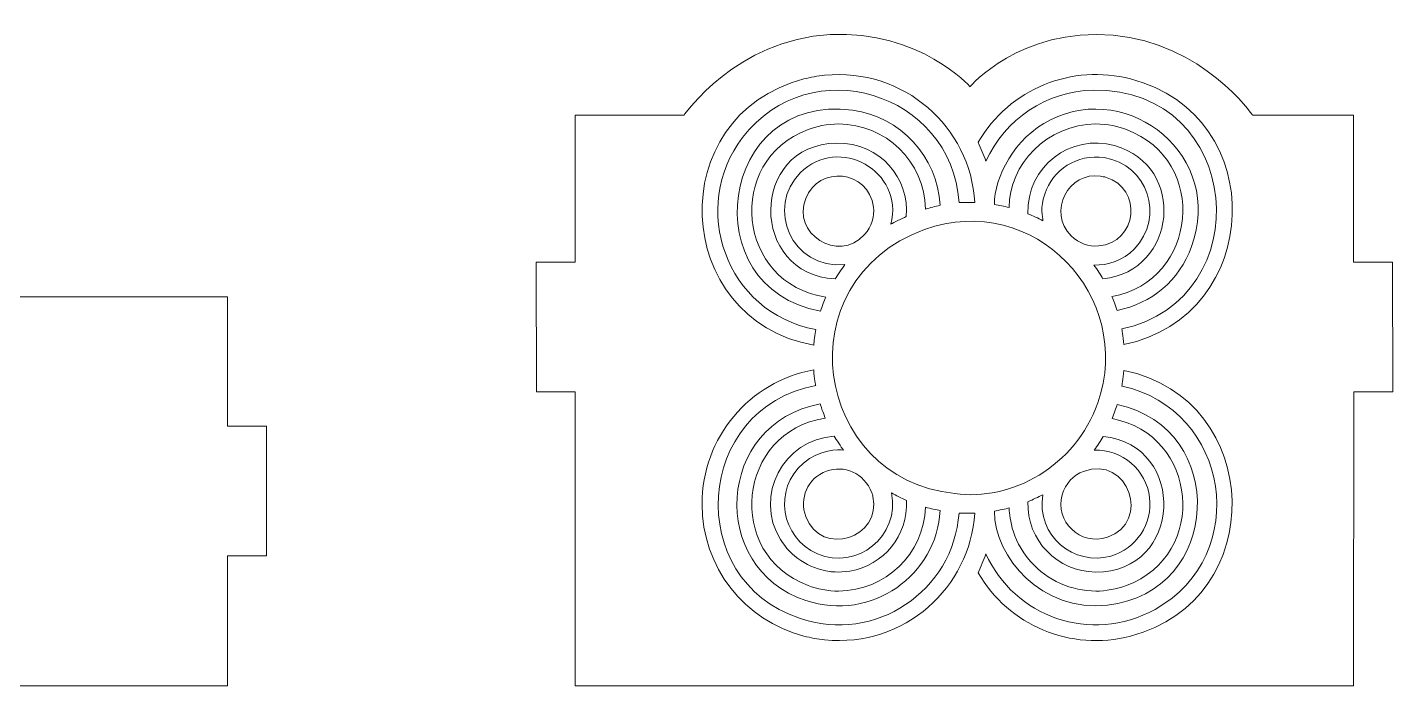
# Model space of a CAD drawing. Header units: inches. Extents: x 61 to 823, y 183 to 803.
# Drawn here: x 340.6 to 639, y 183.4 to 327.3 of the extents above; entities that cross this region are included whole.
import ezdxf

# ---------------------------------------------------------------- set-up
doc = ezdxf.new("R2010")
doc.units = ezdxf.units.IN
doc.header["$MEASUREMENT"] = 0
doc.layers.add('_U+0421_U+043B_U+043E_U+0439 1', color=7, linetype='Continuous')

# ---------------------------------------------------------------- blocks, each defined once
blk = doc.blocks.new('block 2')
at = {"layer": '_U+0421_U+043B_U+043E_U+0439 1', "color": 1, "lineweight": 9, "true_color": 0xff0000}
for points, knots in [([(577.86, 325.56), (557.49, 327.32), (546.61, 314.32), (546.61, 314.32), (546.61, 314.32), (535.73, 326.69), (516.03, 325.72), (495.65, 324.72), (484.11, 308.11), (484.11, 308.11), (484.11, 308.11), (460.33, 308.11), (460.33, 308.11), (460.33, 308.11), (460.33, 275.95), (460.33, 275.95), (460.33, 275.95), (451.83, 275.94), (451.83, 275.94), (451.83, 275.94), (451.86, 247.61), (451.86, 247.61), (451.86, 247.61), (460.33, 247.62), (460.33, 247.62), (460.33, 247.62), (460.33, 183.39), (460.33, 183.39), (460.33, 183.39), (630.41, 183.39), (630.41, 183.39), (630.41, 183.39), (630.44, 247.61), (630.44, 247.61), (630.44, 247.61), (638.96, 247.62), (638.96, 247.62), (638.96, 247.62), (638.93, 275.95), (638.93, 275.95), (638.93, 275.95), (630.41, 275.94), (630.41, 275.94), (630.41, 275.94), (630.41, 308.11), (630.41, 308.11), (630.41, 308.11), (608.36, 308.11), (608.36, 308.11), (608.36, 308.11), (597.48, 323.87), (577.86, 325.56)], [0, 0, 0, 0, 1, 1, 1, 2, 2, 2, 3, 3, 3, 4, 4, 4, 5, 5, 5, 6, 6, 6, 7, 7, 7, 8, 8, 8, 9, 9, 9, 10, 10, 10, 11, 11, 11, 12, 12, 12, 13, 13, 13, 14, 14, 14, 15, 15, 15, 16, 16, 16, 17, 17, 17, 17]), ([(510.32, 316.03), (510.32, 316.03), (510.32, 316.02), (510.32, 316.02), (511.74, 316.39), (513.32, 316.68), (514.84, 316.84), (514.84, 316.84), (514.84, 316.84), (514.84, 316.84), (532.22, 318.5), (546.65, 305.57), (547.67, 289.02), (547.67, 289.02), (544.22, 289.02), (544.22, 289.02), (542.55, 313.16), (511.67, 322.49), (496.92, 303.24), (485.27, 288.01), (493.17, 264.95), (512.9, 261.23), (512.71, 260.18), (512.53, 258.69), (512.46, 257.82), (481.33, 263.49), (479.32, 308.02), (510.32, 316.03)], [0, 0, 0, 0, 1, 1, 1, 2, 2, 2, 3, 3, 3, 4, 4, 4, 5, 5, 5, 6, 6, 6, 7, 7, 7, 8, 8, 8, 9, 9, 9, 9]), ([(581.69, 316.03), (612.43, 308.08), (610.71, 264.21), (580.22, 257.95), (580.06, 259.91), (579.77, 261.37), (579.77, 261.37), (609.98, 267.86), (606.4, 314.01), (573.51, 313.57), (563.36, 313.36), (554.26, 307.33), (550.07, 298.02), (549.61, 299.39), (549.03, 300.81), (548.37, 302.17), (555.24, 314.01), (569.01, 319.36), (581.69, 316.02), (581.69, 316.02), (581.69, 316.03), (581.69, 316.03)], [0, 0, 0, 0, 1, 1, 1, 2, 2, 2, 3, 3, 3, 4, 4, 4, 5, 5, 5, 6, 6, 6, 7, 7, 7, 7]), ([(577.63, 268.46), (596.41, 271.97), (598.86, 298.18), (580.79, 304.96), (580.79, 304.96), (580.8, 304.98), (580.8, 304.98), (579.2, 305.59), (576.56, 306.19), (574.13, 306.19), (574.13, 306.19), (574.13, 306.19), (574.13, 306.18), (563.42, 306.18), (555.13, 297.2), (555.13, 287.93), (554.08, 288.2), (553.01, 288.43), (551.93, 288.61), (551.93, 294.45), (556.18, 303.16), (564.18, 307.08), (581.57, 315.79), (602.24, 299.08), (594.99, 279.37), (592.36, 271.93), (586.31, 266.98), (578.76, 265.41), (578.43, 266.43), (577.91, 267.8), (577.63, 268.46), (577.63, 268.46), (577.63, 268.46), (577.63, 268.46), (577.63, 268.46), (577.63, 268.46), (577.63, 268.46)], [0, 0, 0, 0, 1, 1, 1, 2, 2, 2, 3, 3, 3, 4, 4, 4, 5, 5, 5, 6, 6, 6, 7, 7, 7, 8, 8, 8, 9, 9, 9, 10, 10, 10, 11, 11, 11, 12, 12, 12, 12]), ([(540.09, 288.4), (539, 288.16), (537.94, 287.88), (536.9, 287.56), (536.67, 298.02), (528.11, 306.18), (517.88, 306.18), (517.88, 306.18), (517.88, 306.19), (517.88, 306.19), (515.49, 306.19), (512.84, 305.59), (511.21, 304.98), (511.21, 304.98), (511.22, 304.96), (511.22, 304.96), (492.91, 298.09), (495.68, 271.23), (515.09, 268.35), (514.76, 267.59), (514.26, 266.31), (513.93, 265.27), (486.1, 270.21), (491.59, 313.13), (520.93, 309.2), (531.37, 307.8), (539.51, 299.09), (540.09, 288.4)], [0, 0, 0, 0, 1, 1, 1, 2, 2, 2, 3, 3, 3, 4, 4, 4, 5, 5, 5, 6, 6, 6, 7, 7, 7, 8, 8, 8, 9, 9, 9, 9]), ([(529.32, 284.25), (532.24, 295.9), (517.93, 303.91), (509.5, 295.49), (501.97, 287.91), (507.54, 274.45), (519.27, 275.43), (519.27, 275.43), (519.27, 275.43), (519.27, 275.43), (519.27, 275.43), (519.27, 275.43), (519.27, 275.43), (518.62, 274.58), (517.6, 273.09), (517.13, 272.31), (498.39, 273.25), (498.23, 301.59), (517.5, 302.02), (527.12, 302.02), (533.35, 294.26), (532.69, 285.97), (531.59, 285.48), (530, 284.64), (529.32, 284.25), (529.32, 284.25), (529.32, 284.25), (529.32, 284.25), (529.33, 284.25), (529.33, 284.25), (529.32, 284.25)], [0, 0, 0, 0, 1, 1, 1, 2, 2, 2, 3, 3, 3, 4, 4, 4, 5, 5, 5, 6, 6, 6, 7, 7, 7, 8, 8, 8, 9, 9, 9, 10, 10, 10, 10]), ([(575.91, 298.83), (569.97, 299.71), (564.67, 296.11), (562.92, 290.87), (561.86, 287.71), (562.51, 286.02), (562.51, 285.02), (561.47, 285.58), (560.39, 286.09), (559.27, 286.55), (558.86, 296.83), (568.66, 304.18), (578.19, 301.46), (594.02, 296.96), (591.82, 274.02), (575.66, 272.35), (575.26, 273.05), (574.37, 274.43), (573.69, 275.35), (576.76, 275.23), (579.96, 276.33), (582.5, 278.83), (589.25, 285.93), (585.39, 297.35), (575.91, 298.83)], [0, 0, 0, 0, 1, 1, 1, 2, 2, 2, 3, 3, 3, 4, 4, 4, 5, 5, 5, 6, 6, 6, 7, 7, 7, 8, 8, 8, 8]), ([(510.72, 289.88), (513.48, 297.1), (524.39, 296.32), (525.51, 287.97), (525.74, 286.12), (525.13, 283.74), (523.55, 282.01), (517.78, 275.51), (507.53, 282.44), (510.72, 289.88)], [0, 0, 0, 0, 1, 1, 1, 2, 2, 2, 3, 3, 3, 3]), ([(568.72, 281.72), (563.35, 286.92), (568.24, 295.95), (575.12, 294.76), (575.24, 294.74), (576.13, 294.6), (576.23, 294.53), (584.5, 292.16), (583.17, 280.15), (574.68, 279.52), (572.55, 279.37), (570.43, 280.07), (568.72, 281.72)], [0, 0, 0, 0, 1, 1, 1, 2, 2, 2, 3, 3, 3, 4, 4, 4, 4]), ([(543.27, 225.41), (512.24, 228.56), (505.94, 271.91), (536.63, 283.1), (560.75, 291.67), (582.56, 268.35), (574.54, 245.23), (569.69, 231.34), (555.54, 223.59), (543.27, 225.41)], [0, 0, 0, 0, 1, 1, 1, 2, 2, 2, 3, 3, 3, 3]), ([(384.36, 211.76), (384.36, 211.76), (384.36, 183.39), (384.36, 183.39), (384.36, 183.39), (214.28, 183.39), (214.28, 183.39), (214.28, 186.92), (214.28, 208.2), (214.28, 211.76), (214.28, 211.76), (205.78, 211.76), (205.78, 211.76), (205.78, 211.76), (205.78, 240.09), (205.78, 240.09), (205.78, 240.09), (214.28, 240.09), (214.28, 240.09), (214.28, 240.09), (214.28, 268.43), (214.28, 268.43), (214.28, 268.43), (384.36, 268.43), (384.36, 268.43), (384.36, 268.43), (384.36, 240.09), (384.36, 240.09), (384.36, 240.09), (392.86, 240.09), (392.86, 240.09), (392.86, 240.09), (392.86, 211.76), (392.86, 211.76), (392.86, 211.76), (384.36, 211.76), (384.36, 211.76)], [0, 0, 0, 0, 1, 1, 1, 2, 2, 2, 3, 3, 3, 4, 4, 4, 5, 5, 5, 6, 6, 6, 7, 7, 7, 8, 8, 8, 9, 9, 9, 10, 10, 10, 11, 11, 11, 12, 12, 12, 12]), ([(514.84, 193.41), (514.84, 193.41), (514.84, 193.42), (514.84, 193.42), (513.33, 193.57), (511.8, 193.85), (510.32, 194.24), (510.32, 194.24), (510.32, 194.23), (510.32, 194.23), (497.35, 197.58), (488.05, 209.28), (488.05, 223.1), (488.05, 237.63), (498.35, 249.86), (512.45, 252.43), (512.59, 250.5), (512.88, 249.02), (512.88, 249.02), (486.34, 243.99), (483.93, 206.67), (509.37, 198.12), (525.97, 192.51), (542.94, 204.03), (544.21, 221.14), (545.43, 221.06), (546.66, 221.07), (547.65, 221.12), (547.65, 221.12), (547.65, 221.12), (547.65, 221.12), (547.65, 221.12), (547.66, 221.12), (547.66, 221.12), (546.6, 204.93), (532.46, 191.73), (514.84, 193.41)], [0, 0, 0, 0, 1, 1, 1, 2, 2, 2, 3, 3, 3, 4, 4, 4, 5, 5, 5, 6, 6, 6, 7, 7, 7, 8, 8, 8, 9, 9, 9, 10, 10, 10, 11, 11, 11, 12, 12, 12, 12]), ([(548.37, 208.09), (549.05, 209.47), (549.58, 210.8), (550.07, 212.24), (550.07, 212.24), (550.07, 212.24), (550.07, 212.24), (556.24, 198.52), (572.81, 192.32), (587.07, 200.08), (608.34, 211.97), (603.27, 243.82), (579.78, 248.89), (579.78, 248.89), (580.07, 250.35), (580.23, 252.31), (611.08, 245.96), (611.93, 202.05), (581.69, 194.23), (581.69, 194.23), (581.69, 194.24), (581.69, 194.24), (568.61, 190.79), (555.05, 196.58), (548.37, 208.09)], [0, 0, 0, 0, 1, 1, 1, 2, 2, 2, 3, 3, 3, 4, 4, 4, 5, 5, 5, 6, 6, 6, 7, 7, 7, 8, 8, 8, 8]), ([(511.22, 205.29), (511.22, 205.29), (511.21, 205.27), (511.21, 205.27), (513.14, 204.55), (515.72, 204.07), (517.88, 204.07), (517.88, 204.07), (517.88, 204.08), (517.88, 204.09), (528.14, 204.1), (536.52, 212.2), (536.9, 222.41), (537.93, 222.12), (539.3, 221.82), (540.08, 221.67), (539.35, 207.78), (525.28, 197.16), (510.71, 202.05), (489.31, 209.02), (491.09, 240.86), (513.86, 244.98), (514.18, 243.94), (514.63, 242.73), (514.98, 241.89), (514.98, 241.89), (514.98, 241.89), (514.98, 241.89), (495.74, 238.91), (492.89, 212.17), (511.22, 205.29)], [0, 0, 0, 0, 1, 1, 1, 2, 2, 2, 3, 3, 3, 4, 4, 4, 5, 5, 5, 6, 6, 6, 7, 7, 7, 8, 8, 8, 9, 9, 9, 10, 10, 10, 10]), ([(551.93, 221.56), (552.96, 221.73), (554.43, 222.06), (555.13, 222.24), (555.28, 221.04), (555.3, 215.66), (559.9, 210.47), (563.52, 206.4), (568.72, 204.09), (574.13, 204.09), (574.13, 204.08), (574.13, 204.07), (574.13, 204.07), (576.19, 204.07), (578.76, 204.51), (580.8, 205.27), (580.8, 205.27), (580.79, 205.29), (580.79, 205.29), (598.87, 212.09), (596.39, 238.26), (577.66, 241.79), (577.66, 241.79), (577.66, 241.79), (577.66, 241.79), (577.66, 241.79), (577.66, 241.79), (577.66, 241.79), (578.07, 242.77), (578.54, 244.09), (578.78, 244.85), (603.24, 239.66), (601.67, 203.82), (576.65, 201.01), (562.26, 199.39), (551.93, 211.43), (551.93, 221.56)], [0, 0, 0, 0, 1, 1, 1, 2, 2, 2, 3, 3, 3, 4, 4, 4, 5, 5, 5, 6, 6, 6, 7, 7, 7, 8, 8, 8, 9, 9, 9, 10, 10, 10, 11, 11, 11, 12, 12, 12, 12]), ([(510.2, 232.06), (503.55, 226.37), (505.19, 215.69), (513.29, 212.22), (521.83, 208.49), (531.43, 216.14), (529.45, 225.53), (530.5, 224.93), (531.6, 224.39), (532.72, 223.9), (533.14, 216.18), (527.68, 209.69), (520.35, 208.45), (517.84, 208.03), (515.79, 208.37), (516, 208.35), (511.2, 209.03), (507.43, 211.71), (505.2, 215.33), (499.3, 224.89), (505.82, 237.24), (516.95, 237.93), (517.39, 237.17), (518.43, 235.57), (518.96, 234.86), (518.96, 234.86), (518.96, 234.86), (518.96, 234.86), (517.96, 235.11), (513.68, 235.04), (510.2, 232.06)], [0, 0, 0, 0, 1, 1, 1, 2, 2, 2, 3, 3, 3, 4, 4, 4, 5, 5, 5, 6, 6, 6, 7, 7, 7, 8, 8, 8, 9, 9, 9, 10, 10, 10, 10]), ([(577.36, 211.74), (582.99, 213.34), (586.56, 218.83), (585.85, 224.54), (585.11, 230.47), (579.9, 235.13), (573.75, 234.9), (574.45, 235.86), (575.11, 236.86), (575.71, 237.9), (575.71, 237.9), (575.71, 237.9), (575.71, 237.9), (575.71, 237.9), (575.71, 237.9), (575.71, 237.9), (594.17, 235.92), (593.06, 208.09), (574.02, 208.24), (565.76, 208.31), (558.97, 215.11), (559.26, 223.62), (560.38, 224.08), (561.49, 224.6), (562.5, 225.15), (561.03, 216.09), (569.42, 209.47), (577.36, 211.74)], [0, 0, 0, 0, 1, 1, 1, 2, 2, 2, 3, 3, 3, 4, 4, 4, 5, 5, 5, 6, 6, 6, 7, 7, 7, 8, 8, 8, 9, 9, 9, 9]), ([(571.38, 230.25), (581.15, 233.9), (586.32, 219.12), (576.62, 215.85), (570.66, 213.81), (565.08, 219.44), (566.74, 225.12), (567.42, 227.59), (569.27, 229.46), (571.38, 230.25)], [0, 0, 0, 0, 1, 1, 1, 2, 2, 2, 3, 3, 3, 3]), ([(525.15, 225.53), (525.15, 225.53), (525.15, 225.53), (525.15, 225.53), (525.18, 225.47), (525.38, 224.75), (525.36, 224.78), (527.42, 215.72), (514.17, 211.29), (510.72, 220.38), (509.24, 224.26), (511.08, 228.77), (515.26, 230.3), (519.01, 231.67), (523.51, 229.99), (525.15, 225.53)], [0, 0, 0, 0, 1, 1, 1, 2, 2, 2, 3, 3, 3, 4, 4, 4, 5, 5, 5, 5])]:
    blk.add_open_spline(points, degree=3, knots=knots, dxfattribs=at)

msp = doc.modelspace()

# ---------------------------------------------------------------- block references
at = {"layer": '_U+0421_U+043B_U+043E_U+0439 1'}
msp.add_blockref('block 2', (0, 0), dxfattribs=at)

doc.saveas('drawing.dxf')
